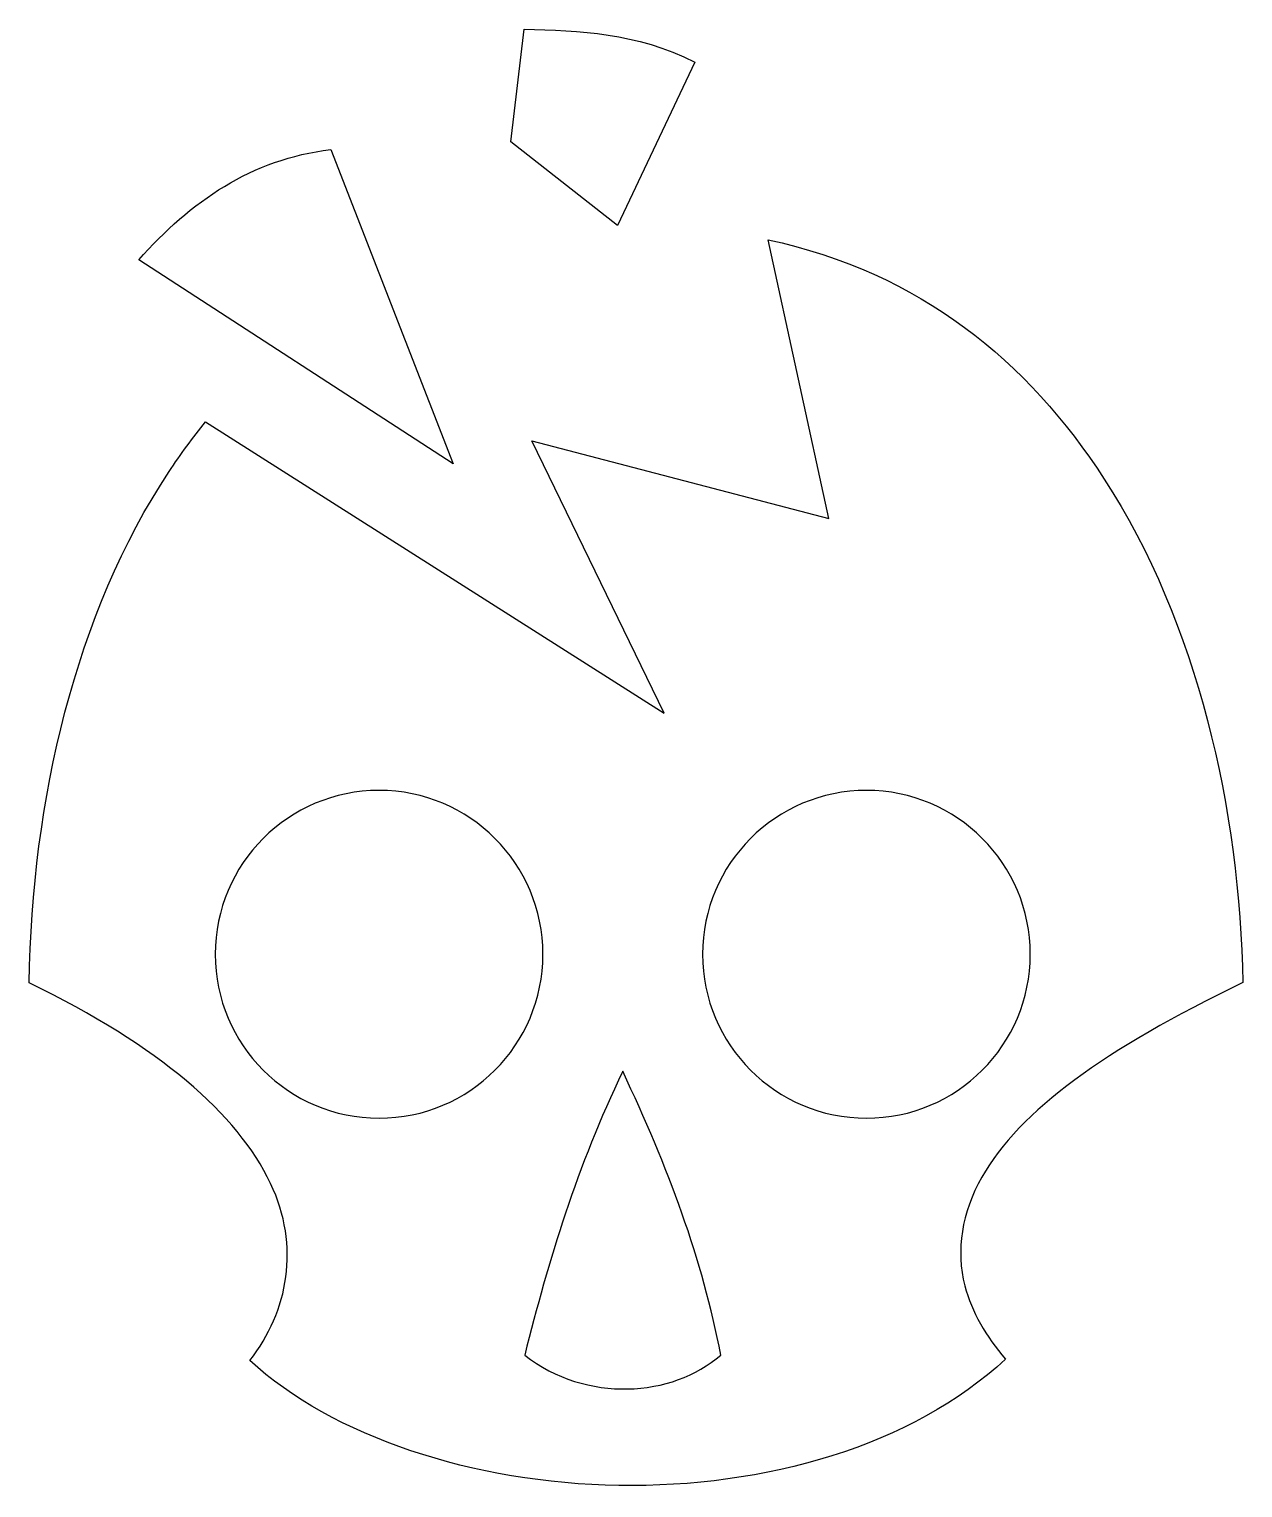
# Model space of a CAD drawing. Header units: centimetres. Extents: x -7.7 to 8, y -9.1 to 9.8.
import ezdxf

# ---------------------------------------------------------------- set-up
doc = ezdxf.new("R2010")
doc.units = ezdxf.units.CM
doc.header["$MEASUREMENT"] = 0
doc.layers.add('Layer 1', color=7, linetype='Continuous')

msp = doc.modelspace()

# ---------------------------------------------------------------- linework, layer by layer
at = {"layer": 'Layer 1'}
for points, knots in [([(-1.26238, 9.77504), (-1.26238, 9.77504), (-1.43371, 8.31898), (-1.43371, 8.31898), (-1.43371, 8.31898), (-1.43371, 8.31898), (-0.05532, 7.23838), (-0.05532, 7.23838), (-0.05532, 7.23838), (-0.05532, 7.23838), (0.94617, 9.34804), (0.94617, 9.34804), (0.94617, 9.34804), (0.18103, 9.73354), (-0.54118, 9.7577), (-1.26238, 9.77508), (-1.26238, 9.77508), (-1.26238, 9.77508), (-1.26238, 9.77504), (-1.26238, 9.77504)], [0, 0, 0, 0, 0.16666667, 0.16666667, 0.16666667, 0.16666667, 0.33333333, 0.33333333, 0.33333333, 0.33333333, 0.5, 0.5, 0.5, 0.5, 0.66666667, 0.66666667, 0.66666667, 0.66666667, 1, 1, 1, 1]), ([(-3.76349, 8.21883), (-4.78598, 8.09528), (-5.5746, 7.54849), (-6.24613, 6.79305), (-6.24613, 6.79305), (-6.24613, 6.79305), (-6.24487, 6.79305), (-6.24487, 6.79305), (-6.24487, 6.79305), (-6.24487, 6.79305), (-2.17958, 4.15359), (-2.17958, 4.15359), (-2.17958, 4.15359), (-2.17958, 4.15359), (-3.76349, 8.21884), (-3.76349, 8.21884), (-3.76349, 8.21884), (-3.76349, 8.21884), (-3.76349, 8.21883), (-3.76349, 8.21883)], [0, 0, 0, 0, 0.16666667, 0.16666667, 0.16666667, 0.16666667, 0.33333333, 0.33333333, 0.33333333, 0.33333333, 0.5, 0.5, 0.5, 0.5, 0.66666667, 0.66666667, 0.66666667, 0.66666667, 1, 1, 1, 1]), ([(1.89229, 7.05259), (1.89229, 7.05259), (2.67898, 3.44723), (2.67898, 3.44723), (2.67898, 3.44723), (2.67898, 3.44723), (-1.16218, 4.45399), (-1.16218, 4.45399), (-1.16218, 4.45399), (-1.16218, 4.45399), (0.54818, 0.93031), (0.54818, 0.93031), (0.54818, 0.93031), (0.54818, 0.93031), (-5.38038, 4.69907), (-5.38038, 4.69907), (-5.38038, 4.69907), (-5.54762, 4.4935), (-5.70507, 4.27866), (-5.8535, 4.05474), (-5.8535, 4.05474), (-7.06768, 2.22191), (-7.62675, -0.20861), (-7.66272, -2.55382), (-7.66272, -2.55382), (-5.97086, -3.38145), (-4.97059, -4.24644), (-4.54094, -5.14976), (-4.54094, -5.14976), (-4.15481, -5.96149), (-4.31007, -6.79684), (-4.80841, -7.43737), (-4.80841, -7.43737), (-3.74519, -8.42334), (-1.91408, -9.02415), (-0.03689, -9.05426), (-0.03689, -9.05426), (1.85278, -9.08449), (3.75709, -8.54474), (4.96529, -7.41886), (4.96529, -7.41886), (4.71089, -7.12634), (4.52624, -6.81392), (4.43819, -6.47274), (4.43819, -6.47274), (4.32012, -6.01522), (4.39805, -5.52168), (4.65696, -5.06939), (4.65696, -5.06939), (5.15273, -4.20318), (6.24442, -3.41375), (8.03301, -2.55238), (8.03301, -2.55238), (7.9959, -0.33169), (7.44877, 2.09601), (6.24087, 3.95857), (6.24087, 3.95857), (5.25414, 5.4802), (3.85636, 6.63253), (1.8923, 7.05264), (1.8923, 7.05264), (1.8923, 7.05264), (1.89229, 7.05259), (1.89229, 7.05259)], [0, 0, 0, 0, 0.05882353, 0.05882353, 0.05882353, 0.05882353, 0.11764706, 0.11764706, 0.11764706, 0.11764706, 0.17647059, 0.17647059, 0.17647059, 0.17647059, 0.23529412, 0.23529412, 0.23529412, 0.23529412, 0.29411765, 0.29411765, 0.29411765, 0.29411765, 0.35294118, 0.35294118, 0.35294118, 0.35294118, 0.41176471, 0.41176471, 0.41176471, 0.41176471, 0.47058824, 0.47058824, 0.47058824, 0.47058824, 0.52941176, 0.52941176, 0.52941176, 0.52941176, 0.58823529, 0.58823529, 0.58823529, 0.58823529, 0.64705882, 0.64705882, 0.64705882, 0.64705882, 0.70588235, 0.70588235, 0.70588235, 0.70588235, 0.76470588, 0.76470588, 0.76470588, 0.76470588, 0.82352941, 0.82352941, 0.82352941, 0.82352941, 0.88235294, 0.88235294, 0.88235294, 0.88235294, 1, 1, 1, 1]), ([(-3.13751, -0.06722), (-1.96735, -0.06722), (-1.01857, -1.016), (-1.01857, -2.18616), (-1.01857, -2.18616), (-1.01857, -3.35632), (-1.96735, -4.3051), (-3.13751, -4.3051), (-3.13751, -4.3051), (-4.30776, -4.3051), (-5.25645, -3.35632), (-5.25645, -2.18616), (-5.25645, -2.18616), (-5.25645, -1.016), (-4.30776, -0.06722), (-3.13751, -0.06722)], [0, 0, 0, 0, 0.2, 0.2, 0.2, 0.2, 0.4, 0.4, 0.4, 0.4, 0.6, 0.6, 0.6, 0.6, 1, 1, 1, 1]), ([(3.16525, -0.06722), (4.33541, -0.06722), (5.28419, -1.016), (5.28419, -2.18616), (5.28419, -2.18616), (5.28419, -3.35632), (4.33541, -4.3051), (3.16525, -4.3051), (3.16525, -4.3051), (1.99509, -4.3051), (1.04631, -3.35632), (1.04631, -2.18616), (1.04631, -2.18616), (1.04631, -1.016), (1.99509, -0.06722), (3.16525, -0.06722)], [0, 0, 0, 0, 0.2, 0.2, 0.2, 0.2, 0.4, 0.4, 0.4, 0.4, 0.6, 0.6, 0.6, 0.6, 1, 1, 1, 1]), ([(0.0132, -3.69893), (0.59259, -4.92201), (1.05272, -6.14564), (1.28085, -7.36881), (1.28085, -7.36881), (0.65773, -7.91257), (-0.459, -7.99146), (-1.2545, -7.36881), (-1.2545, -7.36881), (-0.94604, -6.14564), (-0.57475, -4.92201), (0.0132, -3.69893)], [0, 0, 0, 0, 0.25, 0.25, 0.25, 0.25, 0.5, 0.5, 0.5, 0.5, 1, 1, 1, 1])]:
    msp.add_open_spline(points, degree=3, knots=knots, dxfattribs=at)

doc.saveas('drawing.dxf')
